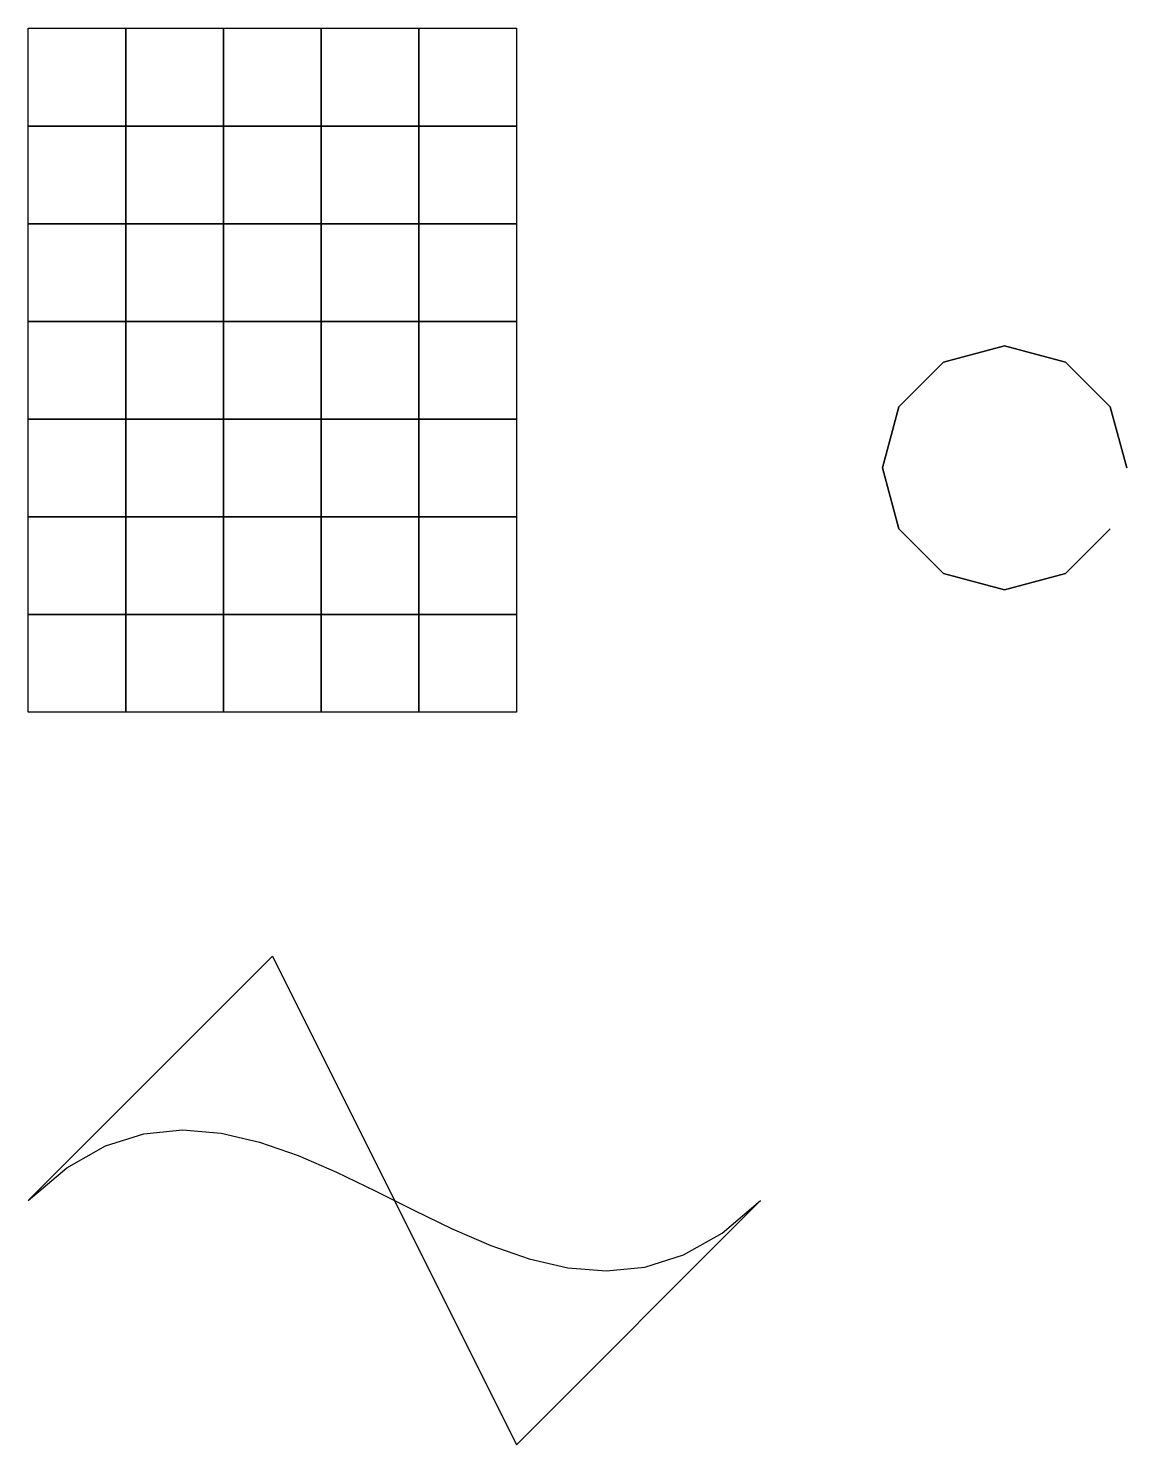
# Model space of a CAD drawing. Header units: metres. Extents: x 0 to 45, y -30 to 28.
import ezdxf

# ---------------------------------------------------------------- set-up
doc = ezdxf.new("R2010")
doc.units = ezdxf.units.M

msp = doc.modelspace()

# ---------------------------------------------------------------- linework, layer by layer
at = {"layer": 'Frame', "color": 8}
msp.add_lwpolyline([(0, -20), (10, -10), (20, -30), (30, -20)], dxfattribs=at)
at = {"layer": 'Spline', "color": 1}
msp.add_lwpolyline([(0, -20), (1.579, -18.662), (3.158, -17.769), (4.737, -17.271), (6.316, -17.113), (7.895, -17.244), (9.474, -17.612), (11.053, -18.163), (12.632, -18.845), (14.211, -19.606), (15.789, -20.394), (17.368, -21.155), (18.947, -21.837), (20.526, -22.388), (22.105, -22.756), (23.684, -22.887), (25.263, -22.729), (26.842, -22.231), (28.421, -21.338), (30, -20)], dxfattribs=at)

# ---------------------------------------------------------------- meshes
at = {"layer": 'Mesh', "color": 3}
mesh = msp.add_polymesh((6, 8), dxfattribs=at)
for k, corner in enumerate([(0, 0, 0.043), (0, 4, 0.214), (0, 8, 0.622), (0, 12, 1.06), (0, 16, 1.06), (0, 20, 0.622), (0, 24, 0.214), (0, 28, 0.043), (4, 0, 0.126), (4, 4, 0.622), (4, 8, 1.807), (4, 12, 3.081), (4, 16, 3.081), (4, 20, 1.807), (4, 24, 0.622), (4, 28, 0.126), (8, 0, 0.214), (8, 4, 1.06), (8, 8, 3.081), (8, 12, 5.251), (8, 16, 5.251), (8, 20, 3.081), (8, 24, 1.06), (8, 28, 0.214), (12, 0, 0.214), (12, 4, 1.06), (12, 8, 3.081), (12, 12, 5.251), (12, 16, 5.251), (12, 20, 3.081), (12, 24, 1.06), (12, 28, 0.214), (16, 0, 0.126), (16, 4, 0.622), (16, 8, 1.807), (16, 12, 3.081), (16, 16, 3.081), (16, 20, 1.807), (16, 24, 0.622), (16, 28, 0.126), (20, 0, 0.043), (20, 4, 0.214), (20, 8, 0.622), (20, 12, 1.06), (20, 16, 1.06), (20, 20, 0.622), (20, 24, 0.214), (20, 28, 0.043)]):
    mesh.set_mesh_vertex(divmod(k, 8), corner)
at = {"layer": 'Tube', "color": 5}
mesh = msp.add_polymesh((4, 12), dxfattribs=dict(at, n_close=True))
for k, corner in enumerate([(45, 10), (44.33, 12.5), (42.5, 14.33), (40, 15), (37.5, 14.33), (35.67, 12.5), (35, 10), (35.67, 7.5), (37.5, 5.67), (40, 5), (42.5, 5.67), (44.33, 7.5), (45, 10, 3), (44.33, 12.5, 3), (42.5, 14.33, 3), (40, 15, 3), (37.5, 14.33, 3), (35.67, 12.5, 3), (35, 10, 3), (35.67, 7.5, 3), (37.5, 5.67, 3), (40, 5, 3), (42.5, 5.67, 3), (44.33, 7.5, 3), (45, 10, 6), (44.33, 12.5, 6), (42.5, 14.33, 6), (40, 15, 6), (37.5, 14.33, 6), (35.67, 12.5, 6), (35, 10, 6), (35.67, 7.5, 6), (37.5, 5.67, 6), (40, 5, 6), (42.5, 5.67, 6), (44.33, 7.5, 6), (45, 10, 9), (44.33, 12.5, 9), (42.5, 14.33, 9), (40, 15, 9), (37.5, 14.33, 9), (35.67, 12.5, 9), (35, 10, 9), (35.67, 7.5, 9), (37.5, 5.67, 9), (40, 5, 9), (42.5, 5.67, 9), (44.33, 7.5, 9)]):
    mesh.set_mesh_vertex(divmod(k, 12), corner)

doc.saveas('drawing.dxf')
